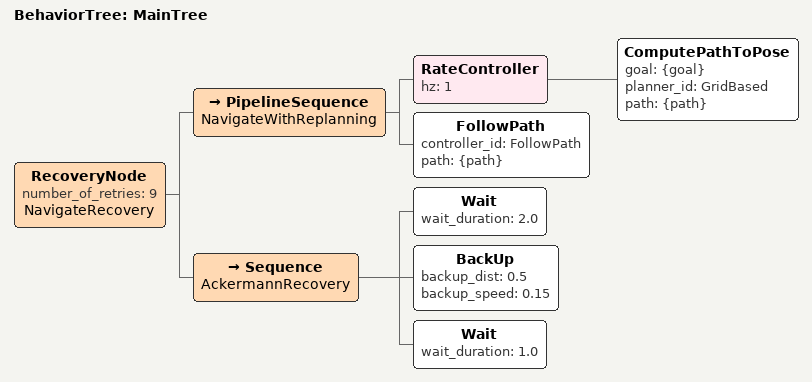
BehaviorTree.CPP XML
<?xml version="1.0" encoding="UTF-8"?>
<root BTCPP_format="4" main_tree_to_execute="MainTree">
  <BehaviorTree ID="MainTree">
    <RecoveryNode number_of_retries="9" name="NavigateRecovery">
      <PipelineSequence name="NavigateWithReplanning">
        <RateController hz="1">
          <ComputePathToPose goal="{goal}" planner_id="GridBased" path="{path}" />
        </RateController>
        <FollowPath controller_id="FollowPath" path="{path}" />
      </PipelineSequence>

      <Sequence name="AckermannRecovery">
        <Wait wait_duration="2.0" />
        <BackUp backup_dist="0.5" backup_speed="0.15" />
        <Wait wait_duration="1.0" />
      </Sequence>
    </RecoveryNode>
  </BehaviorTree>
</root>
